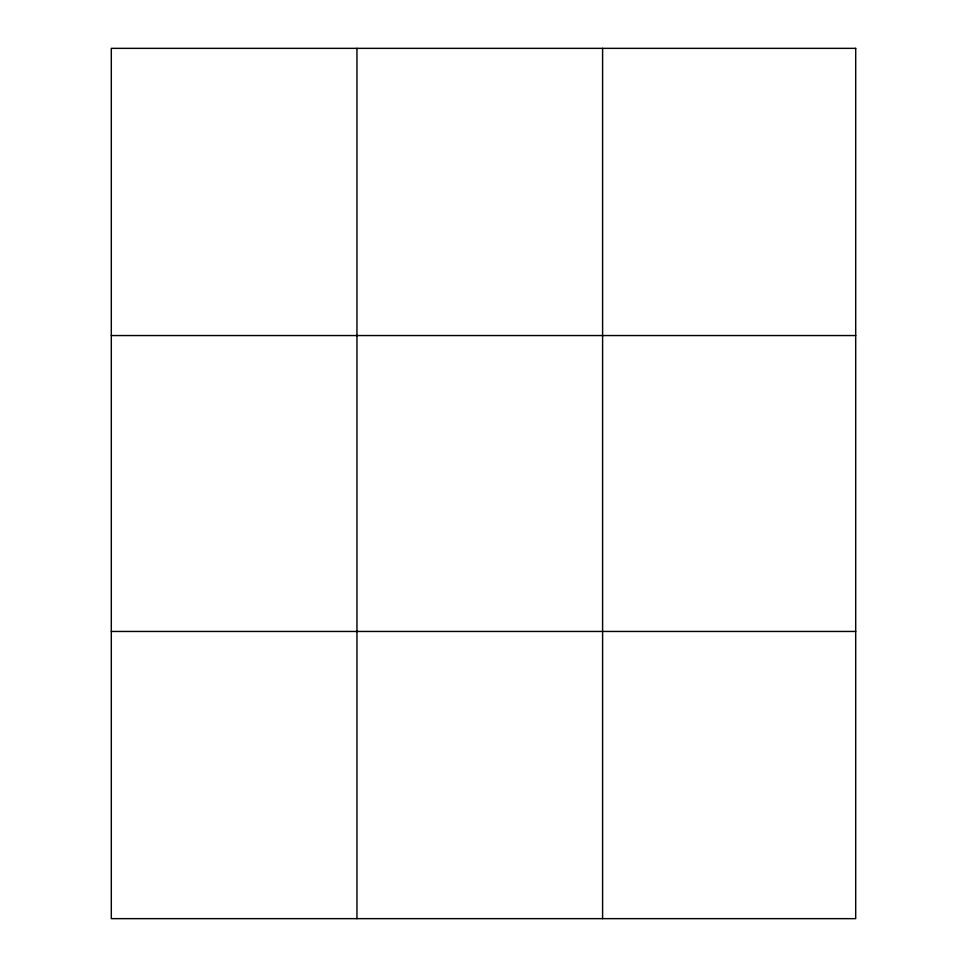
<?xml version="1.0" encoding="UTF-8"?>
<svg xmlns="http://www.w3.org/2000/svg" width="967" height="967" viewBox="0 0 967 967"><rect width="100%" height="100%" fill="white"/><g stroke="black" fill="none" stroke-linecap="round" stroke-linejoin="round"><path stroke-width="1.45" d="M356.956 918.65L356.956 48.35M602.598 918.65L602.598 48.35M111.302 335.549L855.698 335.549M111.302 631.451L855.698 631.451M855.698 48.35L855.698 918.65L111.302 918.65L111.302 48.35L855.698 48.35"/></g></svg>
